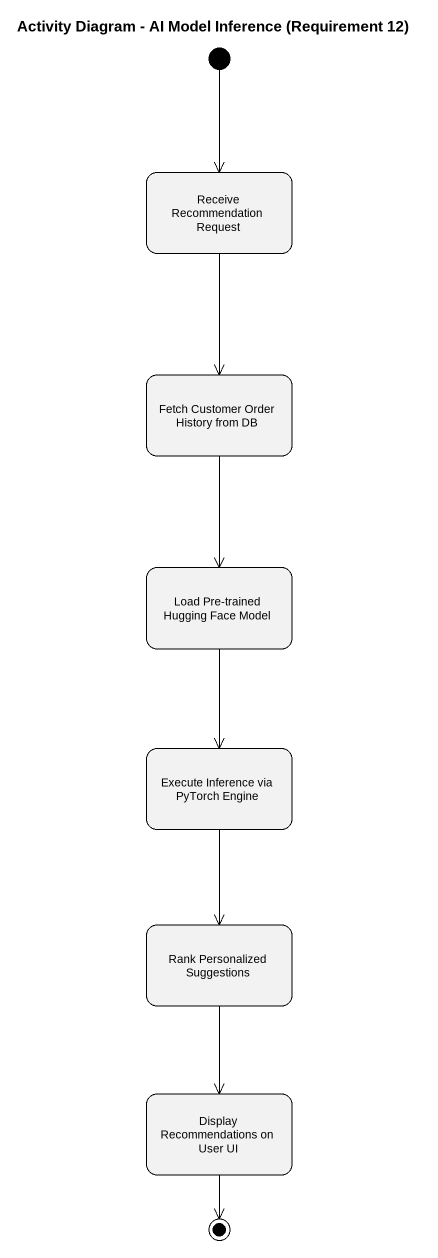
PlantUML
@startuml
title Activity Diagram - AI Model Inference (Requirement 12)
hide empty description
state "Receive Recommendation Request" as Receive_Recommendation
state "Fetch Customer Order History from DB" as Fetch_Customer_Order
state "Load Pre-trained Hugging Face Model" as Load_Pre_trained_Hugging
state "Execute Inference via PyTorch Engine" as Execute_Inference_via
state "Rank Personalized Suggestions" as Rank_Personalized
state "Display Recommendations on User UI" as Display_Recommendations_on
[*] --> Receive_Recommendation
Receive_Recommendation --> Fetch_Customer_Order
Fetch_Customer_Order --> Load_Pre_trained_Hugging
Load_Pre_trained_Hugging --> Execute_Inference_via
Execute_Inference_via --> Rank_Personalized
Rank_Personalized --> Display_Recommendations_on
Display_Recommendations_on --> [*]
@enduml
